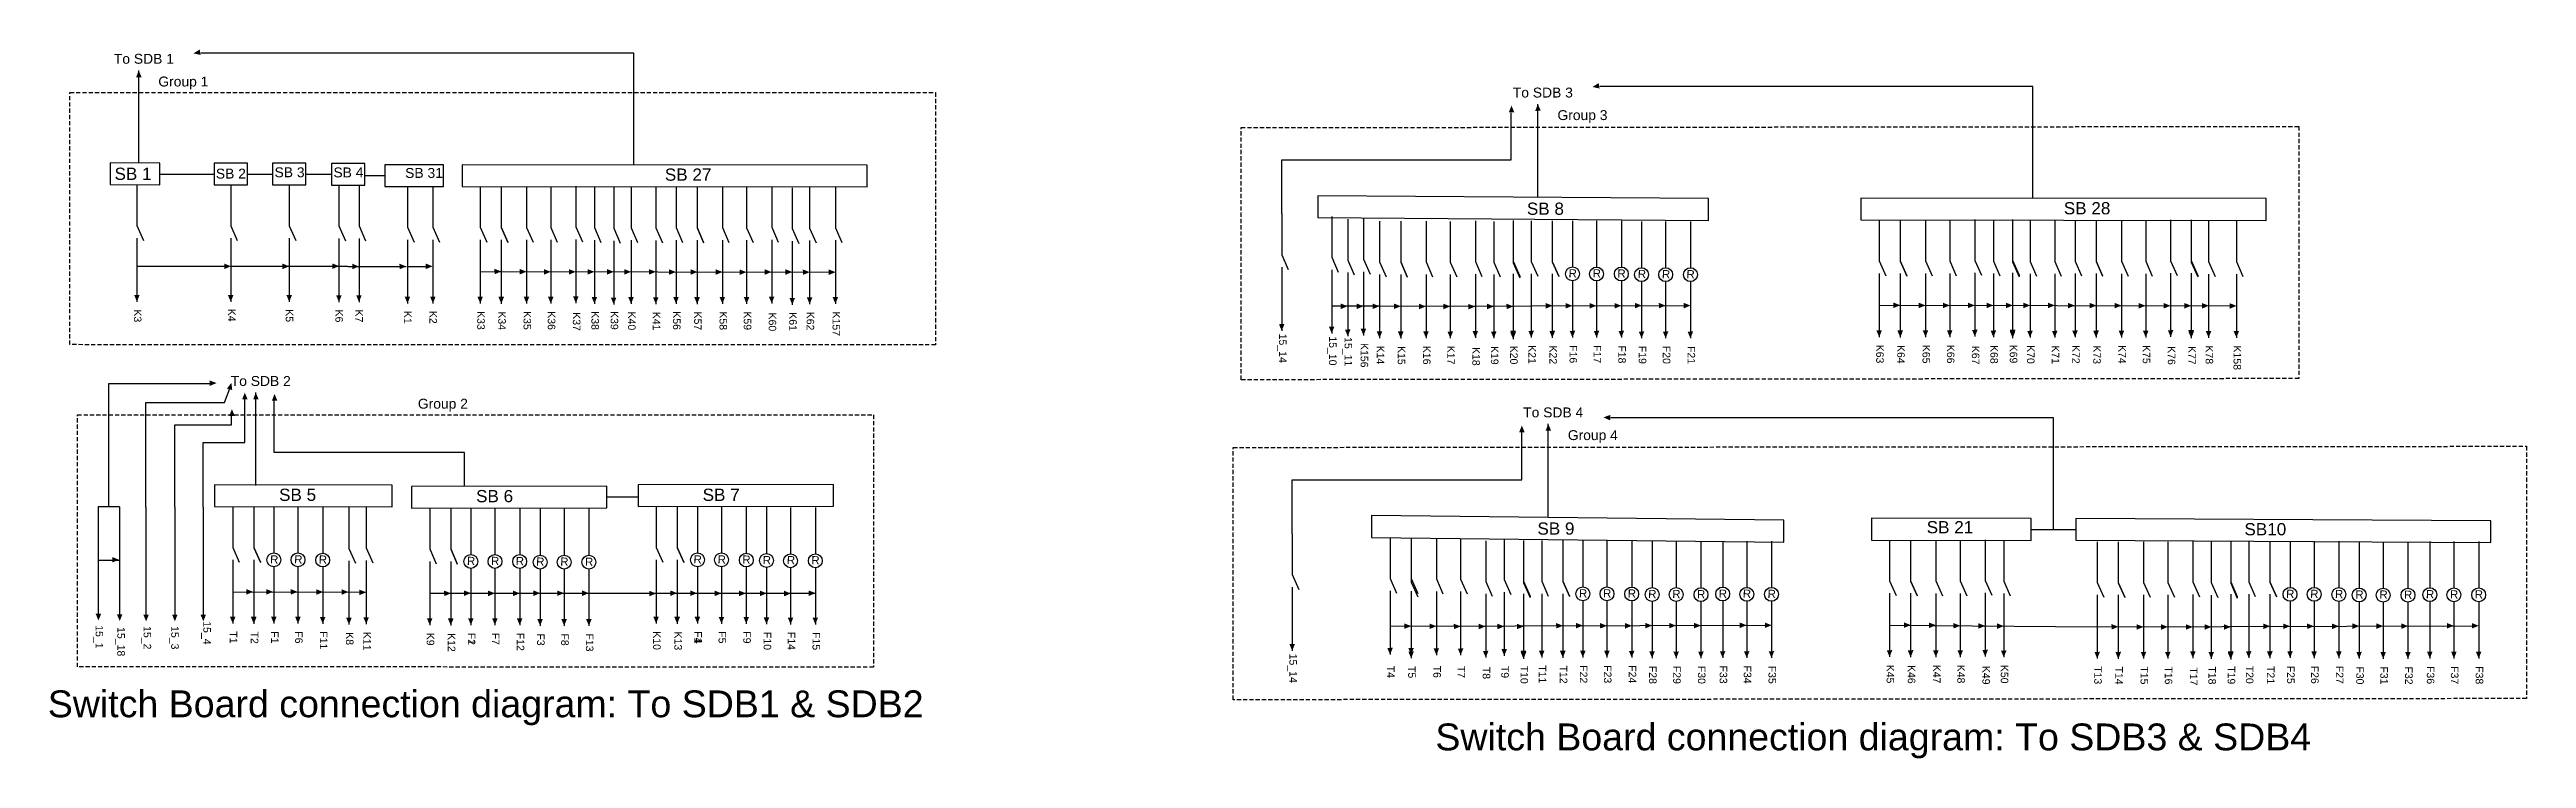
# Model space of a CAD drawing. Header units: inches. Extents: x -5 to 242, y -33 to 23.
# Drawn here: x -4.7 to 143.4, y -19.9 to 22.6 of the extents above; entities that cross this region are included whole.
import ezdxf

# ---------------------------------------------------------------- set-up
doc = ezdxf.new("R2010")
doc.units = ezdxf.units.IN
doc.header["$MEASUREMENT"] = 0
doc.linetypes.add('HIDDEN', pattern=[0.375, 0.25, -0.125])
doc.layers.add('Conduit 1', color=7, linetype='HIDDEN')
doc.layers.add('Electrical Blocks', color=7, linetype='Continuous')
doc.styles.get("Standard").update_dxf_attribs({"font": 'arial.ttf'})

# ---------------------------------------------------------------- blocks, each defined once
blk = doc.blocks.new('*U9')
at = {"layer": 'Conduit 1'}
blk.add_solid([(-1.7, -4.2), (0, 0), (1.7, -4.2)], dxfattribs=at)
blk = doc.blocks.new('Switch')
for p, q in [((0, 0), (0, -2.44)), ((0, -2.44), (0.39, -3.33)), ((0, -3.19), (0, -7))]:
    blk.add_line(p, q)
at = {"xscale": 0.09700093499701051, "yscale": 0.09700093499701051, "zscale": 0.09700093499701051, "rotation": 180.5022986881552}
blk.add_blockref('*U9', (0, -7), dxfattribs=at)
blk = doc.blocks.new('hh')
blk.add_lwpolyline([(0, -1.3), (2, -1.3), (2, 0), (0, 0)], close=True)
blk = doc.blocks.new('straight')
blk.add_line((0, 0), (0, -6.43))
at = {"xscale": 0.09700093499701051, "yscale": 0.09700093499701051, "zscale": 0.09700093499701051, "rotation": 180.5022986881552}
blk.add_blockref('*U9', (0.01, -6.83), dxfattribs=at)
blk = doc.blocks.new('FAN')
for p, q in [((1.48, 0), (1.48, -2.77)), ((1.48, -3.6), (1.48, -7))]:
    blk.add_line(p, q)
blk.add_circle((1.48, -3.19), 0.415)
at = {"xscale": 0.09700093499701051, "yscale": 0.09700093499701051, "zscale": 0.09700093499701051, "rotation": 180.5022986881552}
blk.add_blockref('*U9', (1.48, -7), dxfattribs=at)
blk.add_text('R', height=0.489, rotation=358.4737).set_placement((1.24, -3.4))
blk = doc.blocks.new('*U11')
at = {"layer": 'Conduit 1'}
blk.add_solid([(-1.7, -4.2), (0, 0), (1.7, -4.2)], dxfattribs=at)
blk = doc.blocks.new('*U10')
at = {"layer": 'Conduit 1'}
blk.add_solid([(-1.7, -4.2), (0, 0), (1.7, -4.2)], dxfattribs=at)
blk = doc.blocks.new('*U12')
at = {"layer": 'Conduit 1'}
blk.add_solid([(-1.7, -4.2), (0, 0), (1.7, -4.2)], dxfattribs=at)
blk = doc.blocks.new('*U13')
at = {"layer": 'Conduit 1'}
blk.add_solid([(-1.7, -4.2), (0, 0), (1.7, -4.2)], dxfattribs=at)
blk = doc.blocks.new('*U14')
at = {"layer": 'Conduit 1'}
blk.add_solid([(-1.7, -4.2), (0, 0), (1.7, -4.2)], dxfattribs=at)
blk = doc.blocks.new('*U15')
at = {"layer": 'Conduit 1'}
blk.add_solid([(-1.7, -4.2), (0, 0), (1.7, -4.2)], dxfattribs=at)
blk = doc.blocks.new('*U16')
at = {"layer": 'Conduit 1'}
blk.add_solid([(-1.7, -4.2), (0, 0), (1.7, -4.2)], dxfattribs=at)
blk = doc.blocks.new('*U17')
at = {"layer": 'Conduit 1'}
blk.add_solid([(-1.7, -4.2), (0, 0), (1.7, -4.2)], dxfattribs=at)
blk = doc.blocks.new('*U18')
at = {"layer": 'Conduit 1'}
blk.add_solid([(-1.7, -4.2), (0, 0), (1.7, -4.2)], dxfattribs=at)
blk = doc.blocks.new('*U19')
at = {"layer": 'Conduit 1'}
blk.add_solid([(-1.7, -4.2), (0, 0), (1.7, -4.2)], dxfattribs=at)
blk = doc.blocks.new('*U20')
at = {"layer": 'Conduit 1'}
blk.add_solid([(-1.7, -4.2), (0, 0), (1.7, -4.2)], dxfattribs=at)
blk = doc.blocks.new('*U21')
at = {"layer": 'Conduit 1'}
blk.add_solid([(-1.7, -4.2), (0, 0), (1.7, -4.2)], dxfattribs=at)
blk = doc.blocks.new('*U22')
at = {"layer": 'Conduit 1'}
blk.add_solid([(-1.7, -4.2), (0, 0), (1.7, -4.2)], dxfattribs=at)
blk = doc.blocks.new('*U23')
at = {"layer": 'Conduit 1'}
blk.add_solid([(-1.7, -4.2), (0, 0), (1.7, -4.2)], dxfattribs=at)
blk = doc.blocks.new('*U24')
at = {"layer": 'Conduit 1'}
blk.add_solid([(-1.7, -4.2), (0, 0), (1.7, -4.2)], dxfattribs=at)
blk = doc.blocks.new('*U25')
at = {"layer": 'Conduit 1'}
blk.add_solid([(-1.7, -4.2), (0, 0), (1.7, -4.2)], dxfattribs=at)
blk = doc.blocks.new('*U26')
at = {"layer": 'Conduit 1'}
blk.add_solid([(-1.7, -4.2), (0, 0), (1.7, -4.2)], dxfattribs=at)
blk = doc.blocks.new('*U27')
at = {"layer": 'Conduit 1'}
blk.add_solid([(-1.7, -4.2), (0, 0), (1.7, -4.2)], dxfattribs=at)
blk = doc.blocks.new('*U28')
at = {"layer": 'Conduit 1'}
blk.add_solid([(-1.7, -4.2), (0, 0), (1.7, -4.2)], dxfattribs=at)
blk = doc.blocks.new('*U29')
at = {"layer": 'Conduit 1'}
blk.add_solid([(-1.7, -4.2), (0, 0), (1.7, -4.2)], dxfattribs=at)
blk = doc.blocks.new('*U52')
at = {"layer": 'Conduit 1'}
blk.add_solid([(-1.7, -4.2), (0, 0), (1.7, -4.2)], dxfattribs=at)
blk = doc.blocks.new('*U53')
at = {"layer": 'Conduit 1'}
blk.add_solid([(-1.7, -4.2), (0, 0), (1.7, -4.2)], dxfattribs=at)
blk = doc.blocks.new('*U54')
at = {"layer": 'Conduit 1'}
blk.add_solid([(-1.7, -4.2), (0, 0), (1.7, -4.2)], dxfattribs=at)
blk = doc.blocks.new('*U45')
at = {"layer": 'Conduit 1'}
blk.add_solid([(-1.7, -4.2), (0, 0), (1.7, -4.2)], dxfattribs=at)
blk = doc.blocks.new('*U46')
at = {"layer": 'Conduit 1'}
blk.add_solid([(-1.7, -4.2), (0, 0), (1.7, -4.2)], dxfattribs=at)
blk = doc.blocks.new('*U47')
at = {"layer": 'Conduit 1'}
blk.add_solid([(-1.7, -4.2), (0, 0), (1.7, -4.2)], dxfattribs=at)
blk = doc.blocks.new('*U48')
at = {"layer": 'Conduit 1'}
blk.add_solid([(-1.7, -4.2), (0, 0), (1.7, -4.2)], dxfattribs=at)
blk = doc.blocks.new('*U49')
at = {"layer": 'Conduit 1'}
blk.add_solid([(-1.7, -4.2), (0, 0), (1.7, -4.2)], dxfattribs=at)
blk = doc.blocks.new('*U50')
at = {"layer": 'Conduit 1'}
blk.add_solid([(-1.7, -4.2), (0, 0), (1.7, -4.2)], dxfattribs=at)
blk = doc.blocks.new('*U51')
at = {"layer": 'Conduit 1'}
blk.add_solid([(-1.7, -4.2), (0, 0), (1.7, -4.2)], dxfattribs=at)
blk = doc.blocks.new('*U37')
at = {"layer": 'Conduit 1'}
blk.add_solid([(-1.7, -4.2), (0, 0), (1.7, -4.2)], dxfattribs=at)
blk = doc.blocks.new('*U38')
at = {"layer": 'Conduit 1'}
blk.add_solid([(-1.7, -4.2), (0, 0), (1.7, -4.2)], dxfattribs=at)
blk = doc.blocks.new('*U39')
at = {"layer": 'Conduit 1'}
blk.add_solid([(-1.7, -4.2), (0, 0), (1.7, -4.2)], dxfattribs=at)
blk = doc.blocks.new('*U40')
at = {"layer": 'Conduit 1'}
blk.add_solid([(-1.7, -4.2), (0, 0), (1.7, -4.2)], dxfattribs=at)
blk = doc.blocks.new('*U41')
at = {"layer": 'Conduit 1'}
blk.add_solid([(-1.7, -4.2), (0, 0), (1.7, -4.2)], dxfattribs=at)
blk = doc.blocks.new('*U42')
at = {"layer": 'Conduit 1'}
blk.add_solid([(-1.7, -4.2), (0, 0), (1.7, -4.2)], dxfattribs=at)
blk = doc.blocks.new('*U43')
at = {"layer": 'Conduit 1'}
blk.add_solid([(-1.7, -4.2), (0, 0), (1.7, -4.2)], dxfattribs=at)
blk = doc.blocks.new('*U44')
at = {"layer": 'Conduit 1'}
blk.add_solid([(-1.7, -4.2), (0, 0), (1.7, -4.2)], dxfattribs=at)
blk = doc.blocks.new('*U31')
at = {"layer": 'Conduit 1'}
blk.add_solid([(-1.7, -4.2), (0, 0), (1.7, -4.2)], dxfattribs=at)
blk = doc.blocks.new('*U32')
at = {"layer": 'Conduit 1'}
blk.add_solid([(-1.7, -4.2), (0, 0), (1.7, -4.2)], dxfattribs=at)
blk = doc.blocks.new('*U33')
at = {"layer": 'Conduit 1'}
blk.add_solid([(-1.7, -4.2), (0, 0), (1.7, -4.2)], dxfattribs=at)
blk = doc.blocks.new('*U34')
at = {"layer": 'Conduit 1'}
blk.add_solid([(-1.7, -4.2), (0, 0), (1.7, -4.2)], dxfattribs=at)
blk = doc.blocks.new('*U35')
at = {"layer": 'Conduit 1'}
blk.add_solid([(-1.7, -4.2), (0, 0), (1.7, -4.2)], dxfattribs=at)
blk = doc.blocks.new('*U36')
at = {"layer": 'Conduit 1'}
blk.add_solid([(-1.7, -4.2), (0, 0), (1.7, -4.2)], dxfattribs=at)
blk = doc.blocks.new('*U30')
at = {"layer": 'Conduit 1'}
blk.add_solid([(-1.7, -4.2), (0, 0), (1.7, -4.2)], dxfattribs=at)
blk = doc.blocks.new('*U55')
at = {"layer": 'Conduit 1'}
blk.add_solid([(-1.7, -4.2), (0, 0), (1.7, -4.2)], dxfattribs=at)
blk = doc.blocks.new('*U56')
at = {"layer": 'Conduit 1'}
blk.add_solid([(-1.7, -4.2), (0, 0), (1.7, -4.2)], dxfattribs=at)
blk = doc.blocks.new('*U57')
at = {"layer": 'Conduit 1'}
blk.add_solid([(-1.7, -4.2), (0, 0), (1.7, -4.2)], dxfattribs=at)
blk = doc.blocks.new('*U58')
at = {"layer": 'Conduit 1'}
blk.add_solid([(-1.7, -4.2), (0, 0), (1.7, -4.2)], dxfattribs=at)
blk = doc.blocks.new('*U59')
at = {"layer": 'Conduit 1'}
blk.add_solid([(-1.7, -4.2), (0, 0), (1.7, -4.2)], dxfattribs=at)
blk = doc.blocks.new('*U60')
at = {"layer": 'Conduit 1'}
blk.add_solid([(-1.7, -4.2), (0, 0), (1.7, -4.2)], dxfattribs=at)
blk = doc.blocks.new('*U61')
at = {"layer": 'Conduit 1'}
blk.add_solid([(-1.7, -4.2), (0, 0), (1.7, -4.2)], dxfattribs=at)
blk = doc.blocks.new('*U62')
at = {"layer": 'Conduit 1'}
blk.add_solid([(-1.7, -4.2), (0, 0), (1.7, -4.2)], dxfattribs=at)
blk = doc.blocks.new('*U73')
at = {"layer": 'Conduit 1'}
blk.add_solid([(-1.7, -4.2), (0, 0), (1.7, -4.2)], dxfattribs=at)
blk = doc.blocks.new('*U74')
at = {"layer": 'Conduit 1'}
blk.add_solid([(-1.7, -4.2), (0, 0), (1.7, -4.2)], dxfattribs=at)
blk = doc.blocks.new('*U75')
at = {"layer": 'Conduit 1'}
blk.add_solid([(-1.7, -4.2), (0, 0), (1.7, -4.2)], dxfattribs=at)
blk = doc.blocks.new('*U76')
at = {"layer": 'Conduit 1'}
blk.add_solid([(-1.7, -4.2), (0, 0), (1.7, -4.2)], dxfattribs=at)
blk = doc.blocks.new('*U77')
at = {"layer": 'Conduit 1'}
blk.add_solid([(-1.7, -4.2), (0, 0), (1.7, -4.2)], dxfattribs=at)
blk = doc.blocks.new('*U78')
at = {"layer": 'Conduit 1'}
blk.add_solid([(-1.7, -4.2), (0, 0), (1.7, -4.2)], dxfattribs=at)
blk = doc.blocks.new('*U79')
at = {"layer": 'Conduit 1'}
blk.add_solid([(-1.7, -4.2), (0, 0), (1.7, -4.2)], dxfattribs=at)
blk = doc.blocks.new('*U80')
at = {"layer": 'Conduit 1'}
blk.add_solid([(-1.7, -4.2), (0, 0), (1.7, -4.2)], dxfattribs=at)
blk = doc.blocks.new('*U63')
at = {"layer": 'Conduit 1'}
blk.add_solid([(-1.7, -4.2), (0, 0), (1.7, -4.2)], dxfattribs=at)
blk = doc.blocks.new('*U64')
at = {"layer": 'Conduit 1'}
blk.add_solid([(-1.7, -4.2), (0, 0), (1.7, -4.2)], dxfattribs=at)
blk = doc.blocks.new('*U65')
at = {"layer": 'Conduit 1'}
blk.add_solid([(-1.7, -4.2), (0, 0), (1.7, -4.2)], dxfattribs=at)
blk = doc.blocks.new('*U66')
at = {"layer": 'Conduit 1'}
blk.add_solid([(-1.7, -4.2), (0, 0), (1.7, -4.2)], dxfattribs=at)
blk = doc.blocks.new('*U67')
at = {"layer": 'Conduit 1'}
blk.add_solid([(-1.7, -4.2), (0, 0), (1.7, -4.2)], dxfattribs=at)
blk = doc.blocks.new('*U68')
at = {"layer": 'Conduit 1'}
blk.add_solid([(-1.7, -4.2), (0, 0), (1.7, -4.2)], dxfattribs=at)
blk = doc.blocks.new('*U69')
at = {"layer": 'Conduit 1'}
blk.add_solid([(-1.7, -4.2), (0, 0), (1.7, -4.2)], dxfattribs=at)
blk = doc.blocks.new('*U70')
at = {"layer": 'Conduit 1'}
blk.add_solid([(-1.7, -4.2), (0, 0), (1.7, -4.2)], dxfattribs=at)
blk = doc.blocks.new('*U71')
at = {"layer": 'Conduit 1'}
blk.add_solid([(-1.7, -4.2), (0, 0), (1.7, -4.2)], dxfattribs=at)
blk = doc.blocks.new('*U72')
at = {"layer": 'Conduit 1'}
blk.add_solid([(-1.7, -4.2), (0, 0), (1.7, -4.2)], dxfattribs=at)

msp = doc.modelspace()

# ---------------------------------------------------------------- linework, layer by layer
for p, q in [((0.65, 15.77), (0.65, 21.32)), ((84.32, 13.76), (84.32, 19.31)), ((1.91, 15.12), (5.15, 15.12)), ((7.15, 15.12), (8.65, 15.12)), ((10.67, 15.11), (12.17, 15.11)), ((14.17, 15.03), (15.37, 15.03)), ((86.39, 12.33), (86.39, 9.56)), ((86.39, 12.33), (86.39, 9.56)), ((87.83, 12.33), (87.83, 9.56)), ((90.52, 12.29), (90.52, 9.52)), ((91.96, 12.29), (91.96, 9.52)), ((0.54, 9.6), (5.76, 9.61)), ((6.15, 9.6), (9.65, 9.6)), ((9.63, 9.61), (13.13, 9.61)), ((13.15, 9.59), (16.65, 9.59)), ((16.72, 9.58), (17.82, 9.58)), ((21.07, 9.28), (42.31, 9.25)), ((86.39, 8.73), (86.39, 5.33)), ((86.39, 8.73), (86.39, 5.33)), ((87.83, 8.73), (87.83, 5.33)), ((90.52, 8.69), (90.52, 5.29)), ((91.96, 8.69), (91.96, 5.29)), ((74.85, 7.21), (71.99, 7.21)), ((74.85, 7.21), (93.04, 7.25)), ((104.73, 7.27), (125.98, 7.24)), ((7.65, -3.51), (7.65, 2.04)), ((84.94, -5.38), (84.94, 0.17)), ((28.64, -4.2), (30.51, -4.2)), ((-1.77, -4.77), (-0.5, -4.77)), ((8.73, -4.78), (8.73, -7.56)), ((8.73, -4.78), (8.73, -7.56)), ((10.17, -4.78), (10.17, -7.56)), ((20.51, -4.87), (20.51, -7.64)), ((20.51, -4.87), (20.51, -7.64)), ((21.95, -4.87), (21.95, -7.65)), ((24.65, -4.91), (24.65, -7.69)), ((26.09, -4.92), (26.09, -7.69)), ((34.06, -4.78), (34.06, -7.56)), ((34.06, -4.78), (34.06, -7.56)), ((35.5, -4.79), (35.5, -7.56)), ((38.19, -4.82), (38.19, -7.6)), ((39.63, -4.83), (39.63, -7.6)), ((87.01, -6.81), (87.01, -9.58)), ((87.01, -6.81), (87.01, -9.58)), ((88.45, -6.81), (88.45, -9.59)), ((91.15, -6.85), (91.15, -9.63)), ((92.59, -6.86), (92.59, -9.63)), ((95.37, -6.84), (95.37, -9.61)), ((96.81, -6.84), (96.81, -9.61)), ((113.81, -6.15), (116.49, -6.15)), ((129.3, -6.84), (129.3, -9.62)), ((129.3, -6.84), (129.3, -9.62)), ((130.74, -6.85), (130.74, -9.62)), ((133.43, -6.88), (133.43, -9.66)), ((134.87, -6.89), (134.87, -9.66)), ((137.66, -6.87), (137.66, -9.64)), ((139.1, -6.87), (139.1, -9.64)), ((-1.77, -7.98), (-0.5, -7.98)), ((8.73, -8.39), (8.73, -11.78)), ((8.73, -8.39), (8.73, -11.78)), ((10.17, -8.39), (10.17, -11.78)), ((20.51, -8.47), (20.51, -11.87)), ((20.51, -8.47), (20.51, -11.87)), ((21.95, -8.48), (21.95, -11.87)), ((24.65, -8.52), (24.65, -11.91)), ((26.09, -8.52), (26.09, -11.92)), ((34.06, -8.39), (34.06, -11.78)), ((34.06, -8.39), (34.06, -11.78)), ((35.5, -8.39), (35.5, -11.79)), ((38.19, -8.43), (38.19, -11.82)), ((39.63, -8.43), (39.63, -11.83)), ((6.27, -9.88), (14.25, -9.91)), ((18.05, -9.97), (41.11, -9.97)), ((87.01, -10.41), (87.01, -13.81)), ((87.01, -10.41), (87.01, -13.81)), ((88.45, -10.42), (88.45, -13.81)), ((91.15, -10.46), (91.15, -13.85)), ((92.59, -10.46), (92.59, -13.86)), ((95.37, -10.44), (95.37, -13.84)), ((96.81, -10.44), (96.81, -13.84)), ((129.3, -10.45), (129.3, -13.84)), ((129.3, -10.45), (129.3, -13.84)), ((130.74, -10.45), (130.74, -13.85)), ((133.43, -10.49), (133.43, -13.88)), ((134.87, -10.49), (134.87, -13.89)), ((137.66, -10.47), (137.66, -13.87)), ((139.1, -10.47), (139.1, -13.87)), ((75.48, -11.94), (97.89, -11.88)), ((75.48, -11.94), (75.48, -11.94)), ((105.35, -11.88), (117.77, -11.97)), ((117.77, -11.97), (140.18, -11.91)), ((117.77, -11.97), (117.77, -11.97))]:
    msp.add_line(p, q)
for points in [[(30.25, 15.67), (30.25, 22.36), (4.36, 22.36)], [(113.91, 13.66), (113.91, 20.35), (88.02, 20.35)], [(69, 12.73), (69, 15.97), (82.73, 15.97), (82.73, 18.79)], [(-1.14, -4.77), (-1.14, 2.58), (4.88, 2.58)], [(1.08, -4.82), (1.08, 1.44), (5.78, 1.44), (6.15, 2.44)], [(4.5, -4.82), (4.5, -0.95), (7, -0.95), (6.99, 1.64)], [(20.12, -3.51), (20.12, -1.54), (8.75, -1.54), (8.75, 1.55)], [(2.8, -4.82), (2.8, 0.12), (6.2, 0.12), (6.2, 0.72)], [(115.15, -6.15), (115.15, 0.54), (88.68, 0.54)], [(69.63, -6.41), (69.63, -3.18), (83.36, -3.18), (83.36, -0.35)]]:
    msp.add_lwpolyline(points)
for points in [[(-1.07, 14.49), (1.91, 14.47), (1.91, 15.77), (-1.07, 15.79)], [(15.37, 14.38), (18.87, 14.38), (18.87, 15.68), (15.37, 15.68)], [(19.98, 14.38), (44.21, 14.36), (44.21, 15.66), (19.98, 15.68)], [(71.16, 12.52), (94.52, 12.35), (94.52, 13.65), (71.16, 13.82)], [(103.64, 12.37), (127.87, 12.35), (127.87, 13.65), (103.64, 13.67)], [(5.18, -4.78), (15.8, -4.8), (15.8, -3.5), (5.18, -3.48)], [(16.96, -4.87), (28.64, -4.85), (28.64, -3.55), (16.96, -3.57)], [(30.51, -4.78), (42.19, -4.76), (42.19, -3.46), (30.51, -3.48)], [(74.37, -6.62), (99.02, -6.9), (99.02, -5.6), (74.37, -5.32)], [(104.27, -6.78), (113.81, -6.8), (113.81, -5.5), (104.27, -5.48)], [(116.49, -6.79), (141.31, -6.93), (141.31, -5.63), (116.49, -5.49)]]:
    msp.add_lwpolyline(points, close=True)
for centre in [(86.39, 9.15), (86.39, 9.15), (87.83, 9.14), (90.52, 9.1), (91.96, 9.1), (8.73, -7.97), (8.73, -7.97), (10.17, -7.97), (20.51, -8.06), (20.51, -8.06), (21.95, -8.06), (24.65, -8.1), (26.09, -8.1), (34.06, -7.97), (34.06, -7.97), (35.5, -7.97), (38.19, -8.01), (39.63, -8.02), (87.01, -10), (87.01, -10), (88.45, -10), (91.15, -10.04), (92.59, -10.04), (95.37, -10.01), (96.81, -10.03), (129.3, -10.03), (129.3, -10.03), (130.74, -10.03), (133.43, -10.07), (134.87, -10.08), (137.66, -10.05), (139.1, -10.06)]:
    msp.add_circle(centre, 0.415)
at = {"layer": 'Conduit 1'}
for points in [[(-3.47, 20), (48.3, 19.99), (48.3, 4.89), (-3.47, 4.91)], [(66.57, 17.9), (129.83, 17.97), (129.83, 2.88), (66.57, 2.81)], [(-3.02, 0.72), (44.59, 0.71), (44.59, -14.39), (-3.02, -14.37)], [(66.1, -1.24), (143.44, -1.17), (143.44, -16.27), (66.1, -16.34)]]:
    msp.add_lwpolyline(points, close=True, dxfattribs=at)

# ---------------------------------------------------------------- block references
for name, p, xscale, yscale, zscale, rotation in [('*U9', (3.92, 22.34), 0.09700093499701053, 0.09700093499701053, 0.09700093499701053, 99.92390721281957), ('*U9', (0.65, 21.32), 0.09700093499701051, 0.09700093499701051, 0.09700093499701051, 0.5022986881551751), ('*U11', (84.32, 19.31), 0.09700093499701051, 0.09700093499701051, 0.09700093499701051, 0.5022986881551751), ('*U9', (87.58, 20.33), 0.09700093499701047, 0.09700093499701047, 0.09700093499701047, 99.92390721281957), ('*U11', (82.74, 19.22), 0.09700093499701051, 0.09700093499701051, 0.09700093499701051, 0.5022986881551751), ('*U9', (6.17, 9.6), 0.09700093499701051, 0.09700093499701051, 0.09700093499701051, 270.5022986881552), ('*U9', (9.65, 9.6), 0.09700093499701051, 0.09700093499701051, 0.09700093499701051, 270.5022986881552), ('*U9', (12.63, 9.61), 0.09700093499701051, 0.09700093499701051, 0.09700093499701051, 270.5022986881552), ('*U9', (13.82, 9.59), 0.09700093499701051, 0.09700093499701051, 0.09700093499701051, 270.5022986881552), ('*U9', (16.65, 9.59), 0.09700093499701051, 0.09700093499701051, 0.09700093499701051, 270.5022986881552), ('*U9', (18.22, 9.6), 0.09700093499701051, 0.09700093499701051, 0.09700093499701051, 270.5022986881552), ('*U9', (22.33, 9.29), 0.09700093499701051, 0.09700093499701051, 0.09700093499701051, 270.5022986881552), ('*U9', (23.84, 9.28), 0.09700093499701051, 0.09700093499701051, 0.09700093499701051, 270.5022986881552), ('*U9', (25.29, 9.27), 0.09700093499701051, 0.09700093499701051, 0.09700093499701051, 270.5022986881552), ('*U9', (26.78, 9.27), 0.09700093499701051, 0.09700093499701051, 0.09700093499701051, 270.5022986881552), ('*U9', (27.9, 9.27), 0.09700093499701051, 0.09700093499701051, 0.09700093499701051, 270.5022986881552), ('*U9', (29.06, 9.27), 0.09700093499701051, 0.09700093499701051, 0.09700093499701051, 270.5022986881552), ('*U9', (30.09, 9.27), 0.09700093499701051, 0.09700093499701051, 0.09700093499701051, 270.5022986881552), ('*U9', (31.57, 9.27), 0.09700093499701051, 0.09700093499701051, 0.09700093499701051, 270.5022986881552), ('*U9', (32.77, 9.26), 0.09700093499701051, 0.09700093499701051, 0.09700093499701051, 270.5022986881552), ('*U9', (34.06, 9.26), 0.09700093499701051, 0.09700093499701051, 0.09700093499701051, 270.5022986881552), ('*U9', (35.56, 9.26), 0.09700093499701051, 0.09700093499701051, 0.09700093499701051, 270.5022986881552), ('*U9', (36.99, 9.25), 0.09700093499701051, 0.09700093499701051, 0.09700093499701051, 270.5022986881552), ('*U9', (38.49, 9.26), 0.09700093499701051, 0.09700093499701051, 0.09700093499701051, 270.5022986881552), ('*U9', (39.73, 9.26), 0.09700093499701051, 0.09700093499701051, 0.09700093499701051, 270.5022986881552), ('*U9', (40.77, 9.25), 0.09700093499701051, 0.09700093499701051, 0.09700093499701051, 270.5022986881552), ('*U9', (42.32, 9.25), 0.09700093499701051, 0.09700093499701051, 0.09700093499701051, 270.5022986881552), ('*U21', (90.53, 7.25), 0.09700093499701051, 0.09700093499701051, 0.09700093499701051, 270.5022986881552), ('*U22', (91.96, 7.25), 0.09700093499701051, 0.09700093499701051, 0.09700093499701051, 270.5022986881552), ('*U23', (93.45, 7.25), 0.09700093499701051, 0.09700093499701051, 0.09700093499701051, 270.5022986881552), ('*U9', (105.99, 7.27), 0.09700093499701051, 0.09700093499701051, 0.09700093499701051, 270.5022986881552), ('*U9', (107.5, 7.26), 0.09700093499701051, 0.09700093499701051, 0.09700093499701051, 270.5022986881552), ('*U9', (108.95, 7.26), 0.09700093499701051, 0.09700093499701051, 0.09700093499701051, 270.5022986881552), ('*U9', (110.44, 7.26), 0.09700093499701051, 0.09700093499701051, 0.09700093499701051, 270.5022986881552), ('*U9', (111.56, 7.26), 0.09700093499701051, 0.09700093499701051, 0.09700093499701051, 270.5022986881552), ('*U9', (112.72, 7.26), 0.09700093499701051, 0.09700093499701051, 0.09700093499701051, 270.5022986881552), ('*U9', (113.76, 7.26), 0.09700093499701051, 0.09700093499701051, 0.09700093499701051, 270.5022986881552), ('*U9', (115.23, 7.26), 0.09700093499701051, 0.09700093499701051, 0.09700093499701051, 270.5022986881552), ('*U9', (116.43, 7.25), 0.09700093499701051, 0.09700093499701051, 0.09700093499701051, 270.5022986881552), ('*U10', (117.72, 7.25), 0.09700093499701051, 0.09700093499701051, 0.09700093499701051, 270.5022986881552), ('*U9', (119.22, 7.25), 0.09700093499701051, 0.09700093499701051, 0.09700093499701051, 270.5022986881552), ('*U29', (72.94, 7.21), 0.09700093499701051, 0.09700093499701051, 0.09700093499701051, 270.5022986881552), ('*U29', (73.89, 7.21), 0.09700093499701051, 0.09700093499701051, 0.09700093499701051, 270.5022986881552), ('*U29', (74.84, 7.21), 0.09700093499701051, 0.09700093499701051, 0.09700093499701051, 270.5022986881552), ('*U29', (76.12, 7.21), 0.09700093499701051, 0.09700093499701051, 0.09700093499701051, 270.5022986881552), ('*U24', (77.62, 7.2), 0.09700093499701051, 0.09700093499701051, 0.09700093499701051, 270.5022986881552), ('*U25', (79.08, 7.2), 0.09700093499701051, 0.09700093499701051, 0.09700093499701051, 270.5022986881552), ('*U26', (80.57, 7.19), 0.09700093499701051, 0.09700093499701051, 0.09700093499701051, 270.5022986881552), ('*U27', (81.69, 7.2), 0.09700093499701051, 0.09700093499701051, 0.09700093499701051, 270.5022986881552), ('*U28', (82.85, 7.2), 0.09700093499701051, 0.09700093499701051, 0.09700093499701051, 270.5022986881552), ('*U17', (85.2, 7.24), 0.09700093499701051, 0.09700093499701051, 0.09700093499701051, 270.5022986881552), ('*U18', (86.38, 7.24), 0.09700093499701051, 0.09700093499701051, 0.09700093499701051, 270.5022986881552), ('*U19', (87.82, 7.24), 0.09700093499701051, 0.09700093499701051, 0.09700093499701051, 270.5022986881552), ('*U20', (89.31, 7.24), 0.09700093499701051, 0.09700093499701051, 0.09700093499701051, 270.5022986881552), ('*U9', (120.66, 7.24), 0.09700093499701051, 0.09700093499701051, 0.09700093499701051, 270.5022986881552), ('*U9', (122.15, 7.24), 0.09700093499701051, 0.09700093499701051, 0.09700093499701051, 270.5022986881552), ('*U9', (123.39, 7.24), 0.09700093499701051, 0.09700093499701051, 0.09700093499701051, 270.5022986881552), ('*U9', (124.44, 7.24), 0.09700093499701051, 0.09700093499701051, 0.09700093499701051, 270.5022986881552), ('*U9', (126.1, 7.23), 0.09700093499701051, 0.09700093499701051, 0.09700093499701051, 270.5022986881552), ('*U12', (86.39, 5.33), 0.09700093499701051, 0.09700093499701051, 0.09700093499701051, 180.5022986881552), ('*U13', (86.39, 5.33), 0.09700093499701051, 0.09700093499701051, 0.09700093499701051, 180.5022986881552), ('*U14', (87.83, 5.33), 0.09700093499701051, 0.09700093499701051, 0.09700093499701051, 180.5022986881552), ('*U15', (90.52, 5.29), 0.09700093499701051, 0.09700093499701051, 0.09700093499701051, 180.5022986881552), ('*U16', (91.96, 5.29), 0.09700093499701051, 0.09700093499701051, 0.09700093499701051, 180.5022986881552), ('*U9', (5.3, 2.61), 0.09700093499701051, 0.09700093499701051, 0.09700093499701051, 270.5022986881552), ('*U9', (6.19, 2.63), 0.09700093499701051, 0.09700093499701051, 0.09700093499701051, 344.5588104615484), ('*U9', (6.99, 2.04), 0.09700093499701051, 0.09700093499701051, 0.09700093499701051, 0.5022986881551752), ('*U9', (7.65, 2.04), 0.09700093499701051, 0.09700093499701051, 0.09700093499701051, 0.5022986881551751), ('*U9', (8.77, 1.96), 0.09700093499701051, 0.09700093499701051, 0.09700093499701051, 0.5022986881551751), ('*U9', (6.22, 1.05), 0.09700093499701051, 0.09700093499701051, 0.09700093499701051, 0.5022986881551752), ('*U30', (83.36, 0.07), 0.09700093499701051, 0.09700093499701051, 0.09700093499701051, 0.5022986881551751), ('*U52', (84.94, 0.17), 0.09700093499701051, 0.09700093499701051, 0.09700093499701051, 0.5022986881551751), ('*U9', (88.24, 0.56), 0.09700093499701051, 0.09700093499701051, 0.09700093499701051, 87.43564222861869), ('*U9', (-0.53, -7.96), 0.09700093499701051, 0.09700093499701051, 0.09700093499701051, 270.5022986881552), ('*U9', (7.49, -9.88), 0.09700093499701051, 0.09700093499701051, 0.09700093499701051, 270.5022986881552), ('*U9', (8.68, -9.88), 0.09700093499701051, 0.09700093499701051, 0.09700093499701051, 270.5022986881552), ('*U9', (10.15, -9.88), 0.09700093499701051, 0.09700093499701051, 0.09700093499701051, 270.5022986881552), ('*U9', (11.68, -9.89), 0.09700093499701051, 0.09700093499701051, 0.09700093499701051, 270.5022986881552), ('*U9', (13.19, -9.89), 0.09700093499701051, 0.09700093499701051, 0.09700093499701051, 270.5022986881552), ('*U9', (14.25, -9.91), 0.09700093499701051, 0.09700093499701051, 0.09700093499701051, 270.5022986881552), ('*U9', (19.32, -9.97), 0.09700093499701051, 0.09700093499701051, 0.09700093499701051, 270.5022986881552), ('*U9', (20.51, -9.96), 0.09700093499701051, 0.09700093499701051, 0.09700093499701051, 270.5022986881552), ('*U9', (21.95, -9.97), 0.09700093499701051, 0.09700093499701051, 0.09700093499701051, 270.5022986881552), ('*U9', (23.44, -9.97), 0.09700093499701051, 0.09700093499701051, 0.09700093499701051, 270.5022986881552), ('*U9', (24.66, -9.96), 0.09700093499701051, 0.09700093499701051, 0.09700093499701051, 270.5022986881552), ('*U9', (26.08, -9.96), 0.09700093499701051, 0.09700093499701051, 0.09700093499701051, 270.5022986881552), ('*U9', (27.57, -9.96), 0.09700093499701051, 0.09700093499701051, 0.09700093499701051, 270.5022986881552), ('*U9', (31.59, -9.98), 0.09700093499701051, 0.09700093499701051, 0.09700093499701051, 270.5022986881552), ('*U9', (32.85, -9.96), 0.09700093499701051, 0.09700093499701051, 0.09700093499701051, 270.5022986881552), ('*U9', (34.04, -9.96), 0.09700093499701051, 0.09700093499701051, 0.09700093499701051, 270.5022986881552), ('*U9', (35.5, -9.97), 0.09700093499701051, 0.09700093499701051, 0.09700093499701051, 270.5022986881552), ('*U9', (36.96, -9.97), 0.09700093499701051, 0.09700093499701051, 0.09700093499701051, 270.5022986881552), ('*U9', (38.2, -9.97), 0.09700093499701051, 0.09700093499701051, 0.09700093499701051, 270.5022986881552), ('*U9', (39.65, -9.98), 0.09700093499701051, 0.09700093499701051, 0.09700093499701051, 270.5022986881552), ('*U9', (41.12, -9.96), 0.09700093499701051, 0.09700093499701051, 0.09700093499701051, 270.5022986881552), ('*U9', (8.73, -11.78), 0.09700093499701051, 0.09700093499701051, 0.09700093499701051, 180.5022986881552), ('*U9', (8.73, -11.78), 0.09700093499701051, 0.09700093499701051, 0.09700093499701051, 180.5022986881552), ('*U9', (10.17, -11.78), 0.09700093499701051, 0.09700093499701051, 0.09700093499701051, 180.5022986881552), ('*U9', (20.51, -11.87), 0.09700093499701051, 0.09700093499701051, 0.09700093499701051, 180.5022986881552), ('*U9', (20.51, -11.87), 0.09700093499701051, 0.09700093499701051, 0.09700093499701051, 180.5022986881552), ('*U9', (21.95, -11.87), 0.09700093499701051, 0.09700093499701051, 0.09700093499701051, 180.5022986881552), ('*U9', (24.65, -11.91), 0.09700093499701051, 0.09700093499701051, 0.09700093499701051, 180.5022986881552), ('*U9', (26.09, -11.92), 0.09700093499701051, 0.09700093499701051, 0.09700093499701051, 180.5022986881552), ('*U9', (34.06, -11.78), 0.09700093499701051, 0.09700093499701051, 0.09700093499701051, 180.5022986881552), ('*U9', (34.06, -11.78), 0.09700093499701051, 0.09700093499701051, 0.09700093499701051, 180.5022986881552), ('*U9', (35.5, -11.79), 0.09700093499701051, 0.09700093499701051, 0.09700093499701051, 180.5022986881552), ('*U9', (38.19, -11.82), 0.09700093499701051, 0.09700093499701051, 0.09700093499701051, 180.5022986881552), ('*U9', (39.63, -11.83), 0.09700093499701051, 0.09700093499701051, 0.09700093499701051, 180.5022986881552), ('*U36', (76.74, -11.93), 0.09700093499701051, 0.09700093499701051, 0.09700093499701051, 270.5022986881552), ('*U31', (78.25, -11.94), 0.09700093499701051, 0.09700093499701051, 0.09700093499701051, 270.5022986881552), ('*U32', (79.7, -11.95), 0.09700093499701051, 0.09700093499701051, 0.09700093499701051, 270.5022986881552), ('*U33', (81.19, -11.95), 0.09700093499701051, 0.09700093499701051, 0.09700093499701051, 270.5022986881552), ('*U34', (82.31, -11.95), 0.09700093499701051, 0.09700093499701051, 0.09700093499701051, 270.5022986881552), ('*U35', (83.47, -11.95), 0.09700093499701051, 0.09700093499701051, 0.09700093499701051, 270.5022986881552), ('*U38', (85.82, -11.91), 0.09700093499701051, 0.09700093499701051, 0.09700093499701051, 270.5022986881552), ('*U39', (87.01, -11.9), 0.09700093499701051, 0.09700093499701051, 0.09700093499701051, 270.5022986881552), ('*U40', (88.45, -11.91), 0.09700093499701051, 0.09700093499701051, 0.09700093499701051, 270.5022986881552), ('*U41', (89.94, -11.91), 0.09700093499701051, 0.09700093499701051, 0.09700093499701051, 270.5022986881552), ('*U42', (91.15, -11.9), 0.09700093499701051, 0.09700093499701051, 0.09700093499701051, 270.5022986881552), ('*U43', (92.58, -11.9), 0.09700093499701051, 0.09700093499701051, 0.09700093499701051, 270.5022986881552), ('*U44', (94.07, -11.9), 0.09700093499701051, 0.09700093499701051, 0.09700093499701051, 270.5022986881552), ('*U57', (96.8, -11.88), 0.09700093499701051, 0.09700093499701051, 0.09700093499701051, 270.5022986881552), ('*U58', (98.3, -11.88), 0.09700093499701051, 0.09700093499701051, 0.09700093499701051, 270.5022986881552), ('*U47', (106.62, -11.87), 0.09700093499701051, 0.09700093499701051, 0.09700093499701051, 270.5022986881552), ('*U53', (108.12, -11.88), 0.09700093499701051, 0.09700093499701051, 0.09700093499701051, 270.5022986881552), ('*U54', (109.58, -11.91), 0.09700093499701051, 0.09700093499701051, 0.09700093499701051, 270.5022986881552), ('*U45', (111.07, -11.92), 0.09700093499701051, 0.09700093499701051, 0.09700093499701051, 270.5022986881552), ('*U46', (112.19, -11.93), 0.09700093499701051, 0.09700093499701051, 0.09700093499701051, 270.5022986881552), ('*U68', (119.03, -11.97), 0.09700093499701051, 0.09700093499701051, 0.09700093499701051, 270.5022986881552), ('*U63', (120.53, -11.98), 0.09700093499701051, 0.09700093499701051, 0.09700093499701051, 270.5022986881552), ('*U64', (121.99, -11.98), 0.09700093499701051, 0.09700093499701051, 0.09700093499701051, 270.5022986881552), ('*U65', (123.48, -11.98), 0.09700093499701051, 0.09700093499701051, 0.09700093499701051, 270.5022986881552), ('*U66', (124.6, -11.98), 0.09700093499701051, 0.09700093499701051, 0.09700093499701051, 270.5022986881552), ('*U67', (125.76, -11.98), 0.09700093499701051, 0.09700093499701051, 0.09700093499701051, 270.5022986881552), ('*U74', (128.11, -11.94), 0.09700093499701051, 0.09700093499701051, 0.09700093499701051, 270.5022986881552), ('*U75', (129.3, -11.94), 0.09700093499701051, 0.09700093499701051, 0.09700093499701051, 270.5022986881552), ('*U76', (130.73, -11.94), 0.09700093499701051, 0.09700093499701051, 0.09700093499701051, 270.5022986881552), ('*U77', (132.22, -11.94), 0.09700093499701051, 0.09700093499701051, 0.09700093499701051, 270.5022986881552), ('*U78', (133.44, -11.93), 0.09700093499701051, 0.09700093499701051, 0.09700093499701051, 270.5022986881552), ('*U79', (134.87, -11.93), 0.09700093499701051, 0.09700093499701051, 0.09700093499701051, 270.5022986881552), ('*U80', (136.36, -11.93), 0.09700093499701051, 0.09700093499701051, 0.09700093499701051, 270.5022986881552), ('*U71', (139.09, -11.91), 0.09700093499701051, 0.09700093499701051, 0.09700093499701051, 270.5022986881552), ('*U72', (140.58, -11.91), 0.09700093499701051, 0.09700093499701051, 0.09700093499701051, 270.5022986881552), ('*U48', (87.01, -13.81), 0.09700093499701051, 0.09700093499701051, 0.09700093499701051, 180.5022986881552), ('*U49', (87.01, -13.81), 0.09700093499701051, 0.09700093499701051, 0.09700093499701051, 180.5022986881552), ('*U50', (88.45, -13.81), 0.09700093499701051, 0.09700093499701051, 0.09700093499701051, 180.5022986881552), ('*U51', (91.15, -13.85), 0.09700093499701051, 0.09700093499701051, 0.09700093499701051, 180.5022986881552), ('*U37', (92.59, -13.86), 0.09700093499701051, 0.09700093499701051, 0.09700093499701051, 180.5022986881552), ('*U55', (95.37, -13.84), 0.09700093499701051, 0.09700093499701051, 0.09700093499701051, 180.5022986881552), ('*U56', (96.81, -13.84), 0.09700093499701051, 0.09700093499701051, 0.09700093499701051, 180.5022986881552), ('*U59', (129.3, -13.84), 0.09700093499701051, 0.09700093499701051, 0.09700093499701051, 180.5022986881552), ('*U60', (129.3, -13.84), 0.09700093499701051, 0.09700093499701051, 0.09700093499701051, 180.5022986881552), ('*U61', (130.74, -13.85), 0.09700093499701051, 0.09700093499701051, 0.09700093499701051, 180.5022986881552), ('*U62', (133.43, -13.88), 0.09700093499701051, 0.09700093499701051, 0.09700093499701051, 180.5022986881552), ('*U73', (134.87, -13.89), 0.09700093499701051, 0.09700093499701051, 0.09700093499701051, 180.5022986881552), ('*U69', (137.66, -13.87), 0.09700093499701051, 0.09700093499701051, 0.09700093499701051, 180.5022986881552), ('*U70', (139.1, -13.87), 0.09700093499701051, 0.09700093499701051, 0.09700093499701051, 180.5022986881552)]:
    msp.add_blockref(name, p, dxfattribs=dict(xscale=xscale, yscale=yscale, zscale=zscale, rotation=rotation))
for name, p in [('hh', (5.15, 15.77)), ('hh', (8.65, 15.77)), ('hh', (12.17, 15.76)), ('Switch', (0.54, 14.48)), ('Switch', (6.15, 14.47)), ('Switch', (9.65, 14.47)), ('Switch', (12.62, 14.46)), ('Switch', (13.82, 14.46)), ('Switch', (16.72, 14.38)), ('Switch', (18.24, 14.38)), ('Switch', (21.07, 14.38)), ('Switch', (22.33, 14.38)), ('Switch', (22.33, 14.37)), ('Switch', (22.33, 14.37)), ('Switch', (22.33, 14.37)), ('Switch', (22.33, 14.36)), ('Switch', (23.84, 14.37)), ('Switch', (25.29, 14.37)), ('Switch', (26.79, 14.4)), ('Switch', (27.9, 14.36)), ('Switch', (29.05, 14.32)), ('Switch', (30.09, 14.35)), ('Switch', (31.57, 14.34)), ('Switch', (32.78, 14.36)), ('Switch', (34.04, 14.36)), ('Switch', (34.04, 14.35)), ('Switch', (34.04, 14.35)), ('Switch', (34.04, 14.35)), ('Switch', (34.04, 14.34)), ('Switch', (35.55, 14.36)), ('Switch', (37, 14.35)), ('Switch', (38.5, 14.38)), ('Switch', (39.73, 14.3)), ('Switch', (40.77, 14.33)), ('Switch', (42.31, 14.35)), ('Switch', (69, 12.73)), ('Switch', (71.99, 12.58)), ('Switch', (72.95, 12.41)), ('Switch', (73.89, 12.46)), ('Switch', (74.85, 12.3)), ('Switch', (76.12, 12.3)), ('Switch', (76.12, 12.29)), ('Switch', (76.12, 12.29)), ('Switch', (76.12, 12.29)), ('Switch', (76.12, 12.28)), ('Switch', (77.63, 12.3)), ('Switch', (79.08, 12.29)), ('Switch', (80.58, 12.32)), ('Switch', (81.68, 12.29)), ('Switch', (82.84, 12.34)), ('Switch', (82.84, 12.34)), ('Switch', (82.84, 12.29)), ('Switch', (82.84, 12.29)), ('Switch', (82.84, 12.24)), ('Switch', (83.92, 12.33)), ('Switch', (85.18, 12.33)), ('Switch', (85.18, 12.32)), ('Switch', (85.18, 12.32)), ('Switch', (85.18, 12.32)), ('Switch', (85.18, 12.31)), ('FAN', (87.83, 12.33)), ('FAN', (91.96, 12.29)), ('Switch', (104.73, 12.36)), ('Switch', (105.99, 12.36)), ('Switch', (105.99, 12.35)), ('Switch', (105.99, 12.35)), ('Switch', (105.99, 12.35)), ('Switch', (105.99, 12.34)), ('Switch', (107.5, 12.36)), ('Switch', (108.95, 12.36)), ('Switch', (110.45, 12.39)), ('Switch', (111.56, 12.35)), ('Switch', (112.71, 12.4)), ('Switch', (112.71, 12.4)), ('Switch', (112.71, 12.35)), ('Switch', (112.71, 12.35)), ('Switch', (112.71, 12.3)), ('Switch', (113.75, 12.33)), ('Switch', (115.23, 12.33)), ('Switch', (116.44, 12.35)), ('Switch', (117.7, 12.35)), ('Switch', (117.7, 12.34)), ('Switch', (117.7, 12.34)), ('Switch', (117.7, 12.34)), ('Switch', (117.7, 12.33)), ('Switch', (119.22, 12.34)), ('Switch', (120.67, 12.34)), ('Switch', (122.16, 12.37)), ('Switch', (123.39, 12.38)), ('Switch', (123.39, 12.38)), ('Switch', (123.39, 12.34)), ('Switch', (123.39, 12.34)), ('Switch', (123.39, 12.29)), ('Switch', (124.43, 12.32)), ('Switch', (126.09, 12.32)), ('straight', (-1.77, -4.77)), ('straight', (-0.5, -4.8)), ('straight', (1.08, -4.82)), ('straight', (2.8, -4.82)), ('straight', (4.5, -4.82)), ('Switch', (6.27, -4.78)), ('Switch', (7.53, -4.78)), ('Switch', (7.53, -4.79)), ('Switch', (7.53, -4.79)), ('Switch', (7.53, -4.79)), ('Switch', (7.53, -4.8)), ('FAN', (10.17, -4.79)), ('Switch', (13.22, -4.84)), ('Switch', (14.25, -4.81)), ('Switch', (18.05, -4.87)), ('Switch', (19.31, -4.87)), ('Switch', (19.31, -4.88)), ('Switch', (19.31, -4.88)), ('Switch', (19.31, -4.88)), ('Switch', (19.31, -4.89)), ('FAN', (21.95, -4.88)), ('FAN', (26.09, -4.92)), ('Switch', (31.59, -4.78)), ('Switch', (32.85, -4.78)), ('Switch', (32.85, -4.79)), ('Switch', (32.85, -4.79)), ('Switch', (32.85, -4.79)), ('Switch', (32.85, -4.8)), ('FAN', (35.5, -4.79)), ('FAN', (39.63, -4.83)), ('Switch', (69.63, -6.41)), ('Switch', (75.48, -6.64)), ('Switch', (76.74, -6.65)), ('Switch', (76.74, -6.86)), ('Switch', (76.74, -6.86)), ('Switch', (76.74, -6.86)), ('Switch', (76.74, -6.86)), ('Switch', (78.25, -6.67)), ('Switch', (79.7, -6.68)), ('Switch', (81.2, -6.82)), ('Switch', (82.31, -6.71)), ('Switch', (83.46, -6.81)), ('Switch', (83.46, -6.81)), ('Switch', (83.46, -6.86)), ('Switch', (83.46, -6.86)), ('Switch', (83.46, -6.9)), ('Switch', (84.55, -6.81)), ('Switch', (85.81, -6.81)), ('Switch', (85.81, -6.82)), ('Switch', (85.81, -6.82)), ('Switch', (85.81, -6.82)), ('Switch', (85.81, -6.83)), ('FAN', (88.45, -6.82)), ('FAN', (92.59, -6.86)), ('FAN', (96.81, -6.84)), ('Switch', (105.35, -6.78)), ('Switch', (106.61, -6.78)), ('Switch', (106.61, -6.79)), ('Switch', (106.61, -6.79)), ('Switch', (106.61, -6.79)), ('Switch', (106.61, -6.8)), ('Switch', (108.12, -6.79)), ('Switch', (109.58, -6.79)), ('Switch', (111.07, -6.76)), ('Switch', (112.18, -6.8)), ('Switch', (117.77, -6.88)), ('Switch', (119.03, -6.88)), ('Switch', (119.03, -6.89)), ('Switch', (119.03, -6.89)), ('Switch', (119.03, -6.89)), ('Switch', (119.03, -6.9)), ('Switch', (120.54, -6.88)), ('Switch', (121.99, -6.88)), ('Switch', (123.49, -6.85)), ('Switch', (124.59, -6.89)), ('Switch', (125.75, -6.84)), ('Switch', (125.75, -6.84)), ('Switch', (125.75, -6.89)), ('Switch', (125.75, -6.89)), ('Switch', (125.75, -6.93)), ('Switch', (126.83, -6.84)), ('Switch', (128.09, -6.84)), ('Switch', (128.09, -6.85)), ('Switch', (128.09, -6.85)), ('Switch', (128.09, -6.85)), ('Switch', (128.09, -6.86)), ('FAN', (130.74, -6.85)), ('FAN', (134.87, -6.89)), ('FAN', (139.1, -6.87))]:
    msp.add_blockref(name, p)

# ---------------------------------------------------------------- texts
for s, height, p in [('To SDB 1', 0.593, (-0.84, 21.72)), ('Group 1', 0.593, (1.82, 20.36)), ('To SDB 3', 0.593, (82.82, 19.7)), ('Group 3', 0.593, (85.49, 18.35)), ('SB 1', 0.732, (-0.8, 14.77)), ('SB 2', 0.593, (5.26, 14.85)), ('SB 3', 0.593, (8.77, 14.93)), ('SB 4', 0.593, (12.29, 14.92)), ('SB 31', 0.593, (16.58, 14.89)), ('SB 27', 0.732, (32.11, 14.72)), ('SB 8', 0.732, (83.66, 12.68)), ('SB 28', 0.732, (115.77, 12.71)), ('To SDB 2', 0.593, (6.15, 2.44)), ('Group 2', 0.593, (17.34, 1.08)), ('To SDB 4', 0.593, (83.44, 0.56)), ('Group 4', 0.593, (86.11, -0.8)), ('SB 5', 0.732, (9.04, -4.44)), ('SB 6', 0.732, (20.82, -4.52)), ('SB 7', 0.732, (34.37, -4.44)), ('SB 9', 0.732, (84.29, -6.46)), ('SB 21', 0.732, (107.57, -6.38)), ('SB10', 0.732, (126.57, -6.5))]:
    msp.add_text(s, height=height).set_placement(p)
for p in [(86.15, 8.94), (86.15, 8.94), (87.59, 8.94), (90.29, 8.9), (91.73, 8.89), (8.5, -8.18), (8.5, -8.18), (9.94, -8.18), (20.27, -8.27), (20.27, -8.27), (21.71, -8.27), (24.41, -8.31), (25.85, -8.31), (33.82, -8.18), (33.82, -8.18), (35.26, -8.18), (37.96, -8.22), (39.4, -8.22), (86.77, -10.21), (86.77, -10.21), (88.21, -10.21), (90.91, -10.25), (92.35, -10.25), (95.13, -10.23), (96.57, -10.23), (129.06, -10.24), (129.06, -10.24), (130.5, -10.24), (133.2, -10.28), (134.64, -10.28), (137.42, -10.26), (138.86, -10.27)]:
    msp.add_text('R', height=0.489, rotation=358.4737).set_placement(p)
at = {"char_height": 1.6061, "attachment_point": 1}
for s, insert in [('Switch Board connection diagram: To SDB1 & SDB2', (-4.79, -15.78)), ('Switch Board connection diagram: To SDB3 & SDB4', (78.19, -17.76))]:
    msp.add_mtext_dynamic_manual_height_columns(s, width=56.0402, gutter_width=8.03, heights=[0], dxfattribs=dict(at, insert=insert))
at = {"layer": 'Electrical Blocks'}
for s, p in [('K3', (0.36, 7.02)), ('K4', (5.99, 7.06)), ('K5', (9.44, 7.03)), ('K6', (12.41, 7.01)), ('K7', (13.6, 7.01)), ('K1', (16.51, 6.93)), ('K2', (18.03, 6.93)), ('K33', (20.89, 6.92)), ('K34', (22.15, 6.9)), ('K35', (23.66, 6.92)), ('K36', (25.11, 6.91)), ('K37', (26.61, 6.85)), ('K38', (27.72, 6.91)), ('K39', (28.87, 6.92)), ('K40', (29.91, 6.89)), ('K41', (31.39, 6.88)), ('K56', (32.6, 6.91)), ('K57', (33.86, 6.89)), ('K58', (35.38, 6.9)), ('K59', (36.83, 6.9)), ('K60', (38.32, 6.83)), ('K61', (39.55, 6.85)), ('K62', (40.59, 6.88)), ('K157', (42.14, 6.89)), ('15_14', (68.84, 5.57)), ('15_10', (71.83, 5.41)), ('15_11', (72.76, 5.36)), ('K156', (73.72, 5.01)), ('K14', (74.68, 4.85)), ('K15', (75.94, 4.83)), ('K16', (77.45, 4.84)), ('K17', (78.9, 4.84)), ('K18', (80.4, 4.77)), ('K19', (81.51, 4.83)), ('K20', (82.66, 4.85)), ('K21', (83.75, 4.88)), ('K22', (85.01, 4.86)), ('F16', (86.21, 4.88)), ('F1', (86.21, 4.88)), ('F17', (87.65, 4.88)), ('F18', (89.13, 4.87)), ('F19', (90.35, 4.84)), ('F20', (91.79, 4.84)), ('F21', (93.27, 4.83)), ('K63', (104.55, 4.91)), ('K64', (105.81, 4.89)), ('K65', (107.32, 4.9)), ('K66', (108.78, 4.9)), ('K67', (110.27, 4.84)), ('K68', (111.38, 4.89)), ('K69', (112.54, 4.91)), ('K70', (113.57, 4.88)), ('K71', (115.05, 4.87)), ('K72', (116.27, 4.89)), ('K73', (117.53, 4.87)), ('K74', (119.04, 4.89)), ('K75', (120.49, 4.89)), ('K76', (121.99, 4.82)), ('K77', (123.21, 4.83)), ('K78', (124.25, 4.86)), ('K158', (125.92, 4.86)), ('15_4', (4.51, -11.64)), ('15_1', (-1.93, -11.88)), ('15_18', (-0.63, -11.99)), ('15_2', (0.94, -11.93)), ('15_3', (2.59, -11.93)), ('T1', (6.09, -12.24)), ('T2', (7.35, -12.26)), ('F1', (8.56, -12.24)), ('F1', (8.56, -12.24)), ('F6', (10, -12.24)), ('F11', (11.48, -12.24)), ('K8', (13.04, -12.3)), ('K11', (14.08, -12.27)), ('K9', (17.87, -12.33)), ('K12', (19.13, -12.35)), ('F1', (20.33, -12.33)), ('F2', (20.33, -12.33)), ('F7', (21.77, -12.33)), ('F12', (23.25, -12.33)), ('F3', (24.47, -12.37)), ('F8', (25.91, -12.37)), ('F13', (27.39, -12.37)), ('K10', (31.41, -12.24)), ('K13', (32.68, -12.26)), ('F1', (33.88, -12.24)), ('F4', (33.88, -12.24)), ('F5', (35.32, -12.24)), ('F9', (36.8, -12.24)), ('F10', (38.02, -12.28)), ('F14', (39.46, -12.28)), ('F15', (40.94, -12.29)), ('15_14', (69.46, -13.58)), ('T4', (75.3, -14.3)), ('T5', (76.56, -14.32)), ('T6', (78.07, -14.3)), ('T7', (79.52, -14.31)), ('T8', (81.02, -14.37)), ('T9', (82.13, -14.31)), ('T10', (83.28, -14.3)), ('T11', (84.37, -14.27)), ('T12', (85.63, -14.29)), ('F22', (86.83, -14.27)), ('F23', (88.27, -14.27)), ('F24', (89.75, -14.27)), ('F28', (90.97, -14.31)), ('F29', (92.41, -14.31)), ('F30', (93.89, -14.31)), ('F33', (95.19, -14.29)), ('F34', (96.63, -14.29)), ('F35', (98.11, -14.3)), ('K45', (105.17, -14.24)), ('K46', (106.44, -14.26)), ('K47', (107.95, -14.24)), ('K48', (109.4, -14.24)), ('K49', (110.9, -14.31)), ('K50', (112, -14.25)), ('T13', (117.59, -14.33)), ('T14', (118.85, -14.35)), ('T15', (120.36, -14.34)), ('T16', (121.81, -14.34)), ('T17', (123.31, -14.4)), ('T18', (124.42, -14.34)), ('T19', (125.57, -14.33)), ('T20', (126.66, -14.3)), ('T21', (127.92, -14.32)), ('F25', (129.12, -14.3)), ('F26', (130.56, -14.3)), ('F27', (132.04, -14.3)), ('F30', (133.26, -14.34)), ('F31', (134.7, -14.34)), ('F32', (136.18, -14.35)), ('F36', (137.48, -14.32)), ('F37', (138.92, -14.33)), ('F38', (140.4, -14.33))]:
    msp.add_text(s, height=0.45, rotation=270, dxfattribs=at).set_placement(p)

doc.saveas('drawing.dxf')
